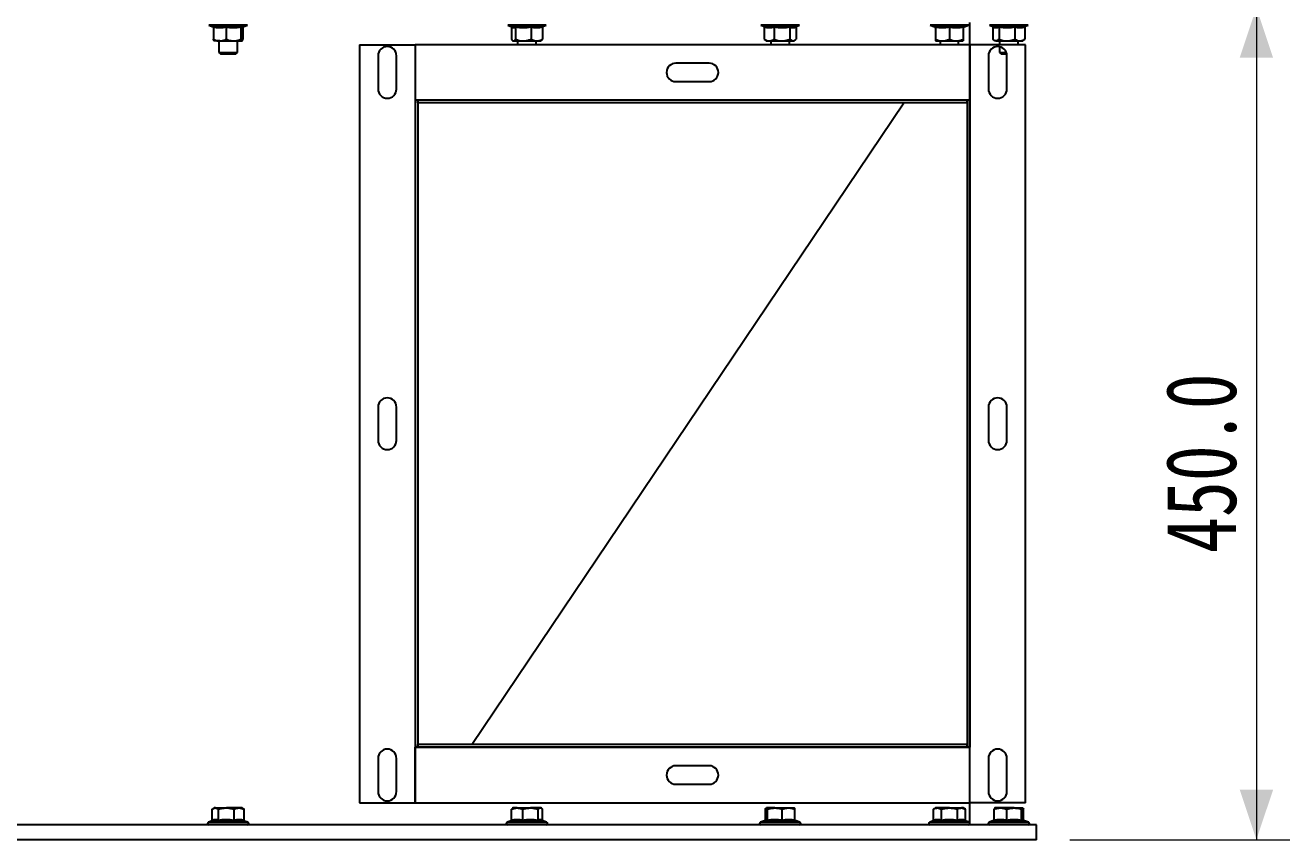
# Model space of a CAD drawing. Header units: millimetres. Extents: x 2 to 418, y 2 to 295.
# Drawn here: x 47.58 to 85.56, y 190.23 to 214.7 of the extents above; entities that cross this region are included whole.
import ezdxf

# ---------------------------------------------------------------- set-up
doc = ezdxf.new("R2010")
doc.units = ezdxf.units.MM
doc.styles.add('SLDTEXTSTYLE0', font='TXT', dxfattribs={"width": 0.75})
doc.dimstyles.new('SLDDIMSTYLE1', dxfattribs={"dimtxt": 2.116667, "dimasz": 1.5, "dimexe": 0, "dimexo": 0.0625, "dimgap": 0.529167, "dimtad": 1, "dimdec": 1, "dimlfac": 18, "dimrnd": 1e-09, "dimzin": 4, "dimdsep": 46, "dimtxsty": 'SLDTEXTSTYLE0', "dimsah": 1, "dimcen": 0.09, "dimadec": 0, "dimazin": 1, "dimtfac": 1, "dimtdec": 0, "dimtofl": 0, "dimtmove": 0, "dimatfit": 3, "dimfxl": 1, "dimfrac": 2, "dimtolj": 1, "dimtzin": 12, "dimarcsym": 0})

# ---------------------------------------------------------------- blocks, each defined once
blk = doc.blocks.new('_D_2')
at = {"color": 7, "linetype": 'Continuous', "lineweight": 18, "transparency": 16777216}
for p, q in [((78.955, 215.226), (85.558, 215.226)), ((84.558, 215.226), (84.558, 190.226)), ((78.955, 190.226), (85.558, 190.226))]:
    blk.add_line(p, q, dxfattribs=at)
for points in [[(84.558, 215.226), (84.058, 213.726), (85.058, 213.726)], [(84.558, 190.226), (85.058, 191.726), (84.058, 191.726)]]:
    blk.add_solid(points, dxfattribs=at)
at = {"color": 7, "linetype": 'Continuous', "lineweight": 18, "transparency": 16777216, "insert": (81.829, 198.839), "char_height": 2.1167, "attachment_point": 1, "rotation": 90, "style": 'SLDTEXTSTYLE0'}
blk.add_mtext('450.0', dxfattribs=at)

msp = doc.modelspace()

# ---------------------------------------------------------------- linework, layer by layer
at = {"color": 7, "linetype": 'Continuous', "lineweight": 25}
for p, q in [((53.1002, 214.698), (53.2303, 214.6507)), ((53.233, 214.6382), (53.233, 214.2814)), ((53.6147, 214.6382), (53.6147, 214.2814)), ((54.0592, 214.6382), (54.0592, 214.2814)), ((54.1208, 214.6493), (54.2548, 214.698)), ((54.122, 214.6382), (54.122, 214.2814)), ((62.072, 214.698), (62.1926, 214.6541)), ((62.1845, 214.6382), (62.1845, 214.2814)), ((62.3091, 214.6382), (62.3091, 214.2814)), ((62.7738, 214.6382), (62.7738, 214.2814)), ((63.114, 214.6382), (63.114, 214.2814)), ((63.1226, 214.6602), (63.2266, 214.698)), ((69.6779, 214.698), (69.7608, 214.6679)), ((69.7782, 214.6382), (69.7782, 214.2814)), ((70.0711, 214.6382), (70.0711, 214.2814)), ((70.5481, 214.6382), (70.5481, 214.2814)), ((70.7318, 214.6614), (70.8325, 214.698)), ((70.7322, 214.6382), (70.7322, 214.2814)), ((74.7601, 214.698), (74.8964, 214.6484)), ((74.8983, 214.6537), (74.8984, 214.6528)), ((74.9207, 214.6382), (74.9207, 214.2814)), ((75.3373, 214.6382), (75.3373, 214.2814)), ((75.754, 214.6382), (75.754, 214.2814)), ((75.7783, 214.6484), (75.9146, 214.698)), ((75.9553, 214.1147), (75.9553, 214.7814)), ((76.5447, 214.698), (76.646, 214.6611)), ((76.6449, 214.6382), (76.6449, 214.2814)), ((76.8291, 214.6382), (76.8291, 214.2814)), ((77.3061, 214.6382), (77.3061, 214.2814)), ((77.599, 214.6382), (77.599, 214.2814)), ((77.6164, 214.6679), (77.6992, 214.698)), ((53.4238, 214.2258), (53.2608, 214.2258)), ((53.3997, 214.2258), (53.3997, 213.8829)), ((53.4238, 214.2258), (53.8369, 214.2258)), ((53.8369, 214.2258), (54.0906, 214.2258)), ((53.9552, 213.8829), (53.9552, 214.2258)), ((62.2171, 214.2392), (62.2326, 214.2258)), ((62.2326, 214.2258), (62.2468, 214.2258)), ((62.2468, 214.2258), (62.5414, 214.2258)), ((62.3715, 214.2258), (62.3715, 214.1147)), ((62.5414, 214.2258), (62.9439, 214.2258)), ((62.927, 214.1147), (62.927, 214.2258)), ((62.9439, 214.2258), (63.0659, 214.2258)), ((63.0659, 214.2258), (63.0815, 214.2392)), ((69.8042, 214.2554), (69.8385, 214.2258)), ((69.8385, 214.2258), (69.9246, 214.2258)), ((69.9246, 214.2258), (70.3096, 214.2258)), ((69.9774, 214.2258), (69.9774, 214.1147)), ((70.3096, 214.2258), (70.6402, 214.2258)), ((70.533, 214.1147), (70.533, 214.2258)), ((70.6402, 214.2258), (70.6719, 214.2258)), ((70.6719, 214.2258), (70.7062, 214.2554)), ((74.9207, 214.2258), (75.129, 214.2258)), ((75.0596, 214.2258), (75.0596, 214.1147)), ((75.129, 214.2258), (75.5457, 214.2258)), ((75.5457, 214.2258), (75.754, 214.2258)), ((75.6151, 214.1147), (75.6151, 214.2258)), ((76.671, 214.2554), (76.7053, 214.2258)), ((76.737, 214.2258), (76.7053, 214.2258)), ((76.737, 214.2258), (77.0676, 214.2258)), ((76.8442, 214.2258), (76.8442, 214.1147)), ((77.0676, 214.2258), (77.4525, 214.2258)), ((77.3997, 214.1147), (77.3997, 214.2258)), ((77.4525, 214.2258), (77.5386, 214.2258)), ((77.5386, 214.2258), (77.573, 214.2554)), ((53.3997, 213.8829), (53.4457, 213.8369)), ((53.3997, 213.8829), (53.4208, 213.8829)), ((53.4208, 213.8829), (53.9552, 213.8829)), ((53.4457, 213.8369), (53.4633, 213.8369)), ((53.4633, 213.8369), (53.9092, 213.8369)), ((53.9092, 213.8369), (53.9552, 213.8829)), ((57.622, 214.1147), (57.622, 191.3369)), ((57.622, 214.1147), (59.2886, 214.1147)), ((75.9553, 214.1147), (59.2886, 214.1147)), ((59.2886, 214.1147), (59.2886, 212.448)), ((59.2886, 214.1147), (59.2886, 191.3369)), ((75.9553, 214.1147), (75.9553, 212.448)), ((75.9553, 191.3369), (75.9553, 214.1147)), ((77.622, 214.1147), (75.9553, 214.1147)), ((76.8442, 214.0535), (76.8442, 213.8829)), ((76.8442, 213.8829), (76.8902, 213.8369)), ((76.8442, 213.8829), (77.0472, 213.8829)), ((76.8902, 213.8369), (77.0608, 213.8369)), ((77.622, 191.3369), (77.622, 214.1147)), ((58.1775, 213.7814), (58.1775, 212.7814)), ((58.7331, 212.7814), (58.7331, 213.7814)), ((68.122, 213.5591), (67.122, 213.5591)), ((76.5108, 213.7814), (76.5108, 212.7814)), ((77.0664, 212.7814), (77.0664, 213.7814)), ((67.122, 213.0036), (68.122, 213.0036)), ((75.9553, 212.448), (59.2886, 212.448)), ((59.372, 212.448), (59.2886, 212.448)), ((59.2886, 212.448), (59.2886, 193.0036)), ((59.372, 212.3647), (59.372, 212.448)), ((75.872, 212.448), (59.372, 212.448)), ((59.372, 212.448), (59.372, 193.0036)), ((75.872, 212.3647), (59.372, 212.3647)), ((60.9952, 193.0869), (73.9718, 212.3647)), ((75.872, 212.3647), (75.872, 212.448)), ((75.9553, 212.448), (75.872, 212.448)), ((75.872, 212.448), (75.872, 193.0036)), ((75.9553, 212.448), (75.9553, 193.0036)), ((58.1775, 203.2258), (58.1775, 202.2258)), ((58.7331, 202.2258), (58.7331, 203.2258)), ((76.5108, 203.2258), (76.5108, 202.2258)), ((77.0664, 202.2258), (77.0664, 203.2258)), ((59.2886, 191.3369), (59.2886, 193.0036)), ((59.2886, 193.0036), (75.9553, 193.0036)), ((59.372, 193.0036), (59.2886, 193.0036)), ((59.372, 193.0036), (59.372, 193.0869)), ((75.872, 193.0869), (59.372, 193.0869)), ((75.872, 193.0036), (59.372, 193.0036)), ((75.872, 193.0036), (75.872, 193.0869)), ((75.9553, 193.0036), (75.872, 193.0036)), ((75.9553, 191.3369), (75.9553, 193.0036)), ((58.1775, 192.6702), (58.1775, 191.6702)), ((58.7331, 191.6702), (58.7331, 192.6702)), ((76.5108, 192.6702), (76.5108, 191.6702)), ((77.0664, 191.6702), (77.0664, 192.6702)), ((68.122, 192.448), (67.122, 192.448)), ((67.122, 191.8925), (68.122, 191.8925)), ((53.2005, 190.8163), (53.2005, 191.1441)), ((53.2608, 191.1814), (53.2265, 191.1615)), ((53.2925, 191.1814), (53.2608, 191.1814)), ((53.2925, 191.1814), (53.6231, 191.1814)), ((53.3846, 190.8163), (53.3846, 191.1441)), ((54.008, 191.1814), (53.6231, 191.1814)), ((53.8616, 190.8163), (53.8616, 191.1441)), ((54.0941, 191.1814), (54.008, 191.1814)), ((54.1285, 191.1615), (54.0941, 191.1814)), ((54.1545, 191.1441), (54.1275, 191.1577)), ((54.1545, 190.8163), (54.1545, 191.1441)), ((57.622, 191.3369), (59.2886, 191.3369)), ((59.2886, 191.3369), (75.9553, 191.3369)), ((62.2179, 191.1655), (62.1845, 191.1441)), ((62.1845, 190.8163), (62.1845, 191.1441)), ((62.2326, 191.1814), (62.2147, 191.171)), ((62.3546, 191.1814), (62.2326, 191.1814)), ((62.3546, 191.1814), (62.7571, 191.1814)), ((62.5247, 190.8163), (62.5247, 191.1441)), ((63.0517, 191.1814), (62.7571, 191.1814)), ((62.9895, 190.8163), (62.9895, 191.1441)), ((63.0659, 191.1814), (63.0517, 191.1814)), ((63.0838, 191.171), (63.0659, 191.1814)), ((63.114, 190.8163), (63.114, 191.1441)), ((69.8107, 190.8163), (69.8107, 191.1441)), ((70.0958, 191.1814), (69.8421, 191.1814)), ((69.8735, 190.8163), (69.8735, 191.1441)), ((70.0958, 191.1814), (70.5089, 191.1814)), ((70.318, 190.8163), (70.318, 191.1441)), ((70.5089, 191.1814), (70.6719, 191.1814)), ((70.6997, 190.8163), (70.6997, 191.1441)), ((74.9207, 191.1814), (74.8562, 191.1441)), ((74.8562, 190.8163), (74.8562, 191.1441)), ((74.9765, 191.1814), (74.9207, 191.1814)), ((75.3373, 191.1814), (74.9765, 191.1814)), ((75.0968, 190.8163), (75.0968, 191.1441)), ((75.3373, 191.1814), (75.6982, 191.1814)), ((75.5779, 190.8163), (75.5779, 191.1441)), ((75.754, 191.1814), (75.6982, 191.1814)), ((75.8185, 191.1441), (75.754, 191.1814)), ((75.8185, 190.8163), (75.8185, 191.1441)), ((75.9553, 190.723), (75.9553, 191.3369)), ((77.622, 191.3369), (75.9553, 191.3369)), ((76.6775, 190.8163), (76.6775, 191.1441)), ((76.8683, 191.1814), (76.7053, 191.1814)), ((77.2814, 191.1814), (76.8683, 191.1814)), ((77.0592, 190.8163), (77.0592, 191.1441)), ((77.2814, 191.1814), (77.5351, 191.1814)), ((77.5037, 190.8163), (77.5037, 191.1441)), ((77.5665, 190.8163), (77.5665, 191.1441)), ((77.9553, 190.6702), (29.3997, 190.6702)), ((53.2009, 190.7931), (53.0854, 190.7511)), ((54.2695, 190.7511), (54.1719, 190.7866)), ((62.1759, 190.7942), (62.0572, 190.7511)), ((63.2413, 190.7511), (63.1059, 190.8003)), ((69.8119, 190.8052), (69.6632, 190.7511)), ((70.8472, 190.7511), (70.7024, 190.8038)), ((74.8291, 190.7816), (74.7453, 190.7511)), ((75.9294, 190.7511), (75.8456, 190.7816)), ((75.9553, 190.6702), (75.9553, 190.7009)), ((76.6748, 190.8038), (76.5299, 190.7511)), ((77.714, 190.7511), (77.5672, 190.8045)), ((77.9553, 190.2258), (77.9553, 190.6702)), ((77.9553, 190.2258), (29.3997, 190.2258))]:
    msp.add_line(p, q, dxfattribs=at)
at = {"color": 8, "linetype": 'Continuous', "lineweight": 25}
for p, q in [((54.2548, 214.698), (53.1002, 214.698)), ((53.2293, 214.6528), (53.2079, 214.6729)), ((63.2266, 214.698), (62.072, 214.698)), ((70.8325, 214.698), (69.6779, 214.698)), ((75.9146, 214.698), (74.7601, 214.698)), ((76.5886, 214.698), (76.5447, 214.698)), ((77.6992, 214.698), (76.5886, 214.698)), ((53.0854, 190.7511), (53.1305, 190.7511)), ((53.1305, 190.7511), (54.2695, 190.7511)), ((62.0572, 190.7511), (62.2306, 190.7511)), ((62.2306, 190.7511), (63.2413, 190.7511)), ((69.6632, 190.7511), (70.0286, 190.7511)), ((70.0286, 190.7511), (70.8472, 190.7511)), ((70.7035, 190.8015), (70.7247, 190.7816)), ((74.7453, 190.7511), (75.3373, 190.7511)), ((75.3373, 190.7511), (75.9294, 190.7511)), ((76.5299, 190.7511), (77.3485, 190.7511)), ((77.3485, 190.7511), (77.714, 190.7511))]:
    msp.add_line(p, q, dxfattribs=at)
at = {"color": 7, "linetype": 'Continuous', "lineweight": 25}
for centre, radius, start, end in [((74.8873, 214.6164), 0.0333, 7.56056, 74.35462), ((75.7873, 214.6164), 0.0333, 106.24387, 172.41207), ((58.4553, 213.7814), 0.2778, 360, 180), ((76.7886, 213.7814), 0.2778, 360, 180), ((67.122, 213.2814), 0.2778, 90, 270), ((68.122, 213.2814), 0.2778, 270, 90), ((58.4553, 212.7814), 0.2778, 180, 360), ((76.7886, 212.7814), 0.2778, 180, 360), ((58.4553, 203.2258), 0.2778, 0, 180), ((76.7886, 203.2258), 0.2778, 0, 180), ((58.4553, 202.2258), 0.2778, 180, 0), ((76.7886, 202.2258), 0.2778, 180, 0), ((58.4553, 192.6702), 0.2778, 0, 180), ((76.7886, 192.6702), 0.2778, 0, 180), ((67.122, 192.1702), 0.2778, 90, 270), ((68.122, 192.1702), 0.2778, 270, 90), ((58.4553, 191.6702), 0.2778, 180, 0), ((76.7886, 191.6702), 0.2778, 180, 0), ((53.0997, 190.7119), 0.0417, 110, 270), ((54.2552, 190.7119), 0.0417, 270, 70), ((62.0715, 190.7119), 0.0417, 110, 270), ((63.227, 190.7119), 0.0417, 270, 70), ((69.6774, 190.7119), 0.0417, 110, 270), ((70.833, 190.7119), 0.0417, 270, 70), ((74.7596, 190.7119), 0.0417, 110, 270), ((75.9151, 190.7119), 0.0417, 270, 70), ((76.5442, 190.7119), 0.0417, 110, 270), ((77.6997, 190.7119), 0.0417, 270, 70)]:
    msp.add_arc(centre, radius, start, end, dxfattribs=at)
for points, knots in [([(53.2079, 214.6729), (53.2254, 214.6691), (53.3132, 214.6499), (53.4501, 214.6405), (53.5654, 214.6637), (53.6111, 214.6729)], [0, 0, 0, 0, 0.1305234, 0.6552334, 1, 1, 1, 1]), ([(53.233, 214.6382), (53.2326, 214.6418), (53.2318, 214.6492), (53.2264, 214.6593), (53.2185, 214.6675), (53.2116, 214.6714), (53.208, 214.6728), (53.2079, 214.6729)], [0, 0, 0, 0, 0.2361125, 0.4712563, 0.7322305, 0.9938734, 1, 1, 1, 1]), ([(53.6147, 214.6382), (53.552, 214.6273), (53.4248, 214.6053), (53.2976, 214.6271), (53.233, 214.6382)], [0, 0, 0, 0, 0.4922436, 1, 1, 1, 1]), ([(53.6111, 214.6729), (53.6313, 214.6691), (53.7324, 214.6499), (53.891, 214.6405), (54.0268, 214.6637), (54.0807, 214.6729)], [0, 0, 0, 0, 0.1305234, 0.6552334, 1, 1, 1, 1]), ([(53.6111, 214.6729), (53.6111, 214.6728), (53.6117, 214.6714), (53.6126, 214.6675), (53.6137, 214.6593), (53.6145, 214.6492), (53.6146, 214.6418), (53.6147, 214.6382)], [0, 0, 0, 0, 0.0061266, 0.2677695, 0.5287437, 0.7638875, 1, 1, 1, 1]), ([(54.0592, 214.6382), (53.9862, 214.6273), (53.8381, 214.6053), (53.6899, 214.6271), (53.6147, 214.6382)], [0, 0, 0, 0, 0.4922436, 1, 1, 1, 1]), ([(54.0807, 214.6729), (54.0806, 214.6728), (54.0775, 214.6714), (54.0716, 214.6675), (54.0648, 214.6593), (54.0601, 214.6492), (54.0595, 214.6418), (54.0592, 214.6382)], [0, 0, 0, 0, 0.0061266, 0.2677695, 0.5287437, 0.7638875, 1, 1, 1, 1]), ([(54.122, 214.6382), (54.1117, 214.6273), (54.0907, 214.6053), (54.0698, 214.6271), (54.0592, 214.6382)], [0, 0, 0, 0, 0.4922436, 1, 1, 1, 1]), ([(54.1246, 214.6507), (54.1243, 214.6501), (54.1223, 214.6464), (54.1221, 214.6419), (54.122, 214.6382)], [0, 0, 0, 0, 0.14761532, 1, 1, 1, 1]), ([(62.1845, 214.6382), (62.1841, 214.6418), (62.1833, 214.6491), (62.1796, 214.6567), (62.1764, 214.6597), (62.1759, 214.6602)], [0, 0, 0, 0, 0.4532285, 0.9045975, 1, 1, 1, 1]), ([(62.3091, 214.6382), (62.2886, 214.6273), (62.2471, 214.6053), (62.2056, 214.6271), (62.1845, 214.6382)], [0, 0, 0, 0, 0.49224355, 1, 1, 1, 1]), ([(62.2899, 214.6729), (62.3111, 214.6691), (62.4175, 214.6499), (62.5838, 214.6405), (62.7249, 214.6637), (62.7808, 214.6729)], [0, 0, 0, 0, 0.1305234, 0.6552334, 1, 1, 1, 1]), ([(62.3091, 214.6382), (62.3088, 214.6418), (62.3082, 214.6492), (62.304, 214.6593), (62.298, 214.6675), (62.2927, 214.6714), (62.29, 214.6728), (62.2899, 214.6729)], [0, 0, 0, 0, 0.2361125, 0.4712563, 0.7322305, 0.9938734, 1, 1, 1, 1]), ([(62.7738, 214.6382), (62.6976, 214.6273), (62.5427, 214.6053), (62.3877, 214.6271), (62.3091, 214.6382)], [0, 0, 0, 0, 0.4922436, 1, 1, 1, 1]), ([(62.7808, 214.6729), (62.7808, 214.6728), (62.7798, 214.6714), (62.7779, 214.6675), (62.7756, 214.6593), (62.7741, 214.6492), (62.7739, 214.6418), (62.7738, 214.6382)], [0, 0, 0, 0, 0.0061266, 0.2677695, 0.5287437, 0.7638875, 1, 1, 1, 1]), ([(63.114, 214.6382), (63.0582, 214.6273), (62.9448, 214.6053), (62.8314, 214.6271), (62.7738, 214.6382)], [0, 0, 0, 0, 0.4922436, 1, 1, 1, 1]), ([(62.7808, 214.6729), (62.7961, 214.6691), (62.8731, 214.6499), (62.9942, 214.6405), (63.0987, 214.6637), (63.1402, 214.6729)], [0, 0, 0, 0, 0.13052335, 0.6552334, 1, 1, 1, 1]), ([(63.1402, 214.6729), (63.1401, 214.6728), (63.1363, 214.6714), (63.1292, 214.6675), (63.1209, 214.6593), (63.1152, 214.6492), (63.1144, 214.6418), (63.114, 214.6382)], [0, 0, 0, 0, 0.0061266, 0.2677695, 0.5287437, 0.7638875, 1, 1, 1, 1]), ([(69.7513, 214.6729), (69.7648, 214.6691), (69.8326, 214.6499), (69.9378, 214.6405), (70.0258, 214.6637), (70.0607, 214.6729)], [0, 0, 0, 0, 0.1305234, 0.6552334, 1, 1, 1, 1]), ([(69.7782, 214.6382), (69.7778, 214.6418), (69.777, 214.6492), (69.7711, 214.6593), (69.7626, 214.6675), (69.7553, 214.6714), (69.7514, 214.6728), (69.7513, 214.6729)], [0, 0, 0, 0, 0.23611253, 0.4712563, 0.73223051, 0.99387337, 1, 1, 1, 1]), ([(70.0711, 214.6382), (70.023, 214.6273), (69.9254, 214.6053), (69.8278, 214.6271), (69.7782, 214.6382)], [0, 0, 0, 0, 0.49224355, 1, 1, 1, 1]), ([(70.0607, 214.6729), (70.0824, 214.6691), (70.1912, 214.6499), (70.3616, 214.6405), (70.507, 214.6637), (70.5646, 214.6729)], [0, 0, 0, 0, 0.1305234, 0.6552334, 1, 1, 1, 1]), ([(70.0711, 214.6382), (70.0709, 214.6418), (70.0706, 214.6492), (70.0684, 214.6593), (70.0651, 214.6675), (70.0623, 214.6714), (70.0608, 214.6728), (70.0607, 214.6729)], [0, 0, 0, 0, 0.2361125, 0.4712563, 0.7322305, 0.9938734, 1, 1, 1, 1]), ([(70.5481, 214.6382), (70.4698, 214.6273), (70.3109, 214.6053), (70.1518, 214.6271), (70.0711, 214.6382)], [0, 0, 0, 0, 0.4922436, 1, 1, 1, 1]), ([(70.5646, 214.6729), (70.5645, 214.6728), (70.5622, 214.6714), (70.5577, 214.6675), (70.5524, 214.6593), (70.5488, 214.6492), (70.5483, 214.6418), (70.5481, 214.6382)], [0, 0, 0, 0, 0.0061266, 0.2677695, 0.5287437, 0.7638875, 1, 1, 1, 1]), ([(70.7322, 214.6382), (70.702, 214.6273), (70.6406, 214.6053), (70.5793, 214.6271), (70.5481, 214.6382)], [0, 0, 0, 0, 0.4922436, 1, 1, 1, 1]), ([(70.7495, 214.6678), (70.749, 214.6675), (70.745, 214.6654), (70.7394, 214.6591), (70.7334, 214.6492), (70.7326, 214.6419), (70.7322, 214.6382)], [0, 0, 0, 0, 0.0442677, 0.3849002, 0.6918179, 1, 1, 1, 1]), ([(74.8972, 214.6729), (74.9163, 214.6691), (75.0119, 214.6499), (75.1612, 214.6405), (75.2873, 214.6637), (75.3373, 214.6729)], [0, 0, 0, 0, 0.1305234, 0.6552334, 1, 1, 1, 1]), ([(74.9207, 214.6382), (74.9203, 214.6418), (74.9196, 214.6492), (74.9145, 214.6593), (74.9071, 214.6675), (74.9007, 214.6714), (74.8973, 214.6728), (74.8972, 214.6729)], [0, 0, 0, 0, 0.2361125, 0.4712563, 0.7322305, 0.9938734, 1, 1, 1, 1]), ([(75.3373, 214.6382), (75.269, 214.6273), (75.1301, 214.6053), (74.9912, 214.6271), (74.9207, 214.6382)], [0, 0, 0, 0, 0.4922436, 1, 1, 1, 1]), ([(75.3373, 214.6729), (75.3562, 214.6691), (75.4508, 214.6499), (75.5994, 214.6405), (75.7269, 214.6637), (75.7775, 214.6729)], [0, 0, 0, 0, 0.1305234, 0.6552334, 1, 1, 1, 1]), ([(75.3373, 214.6382), (75.3373, 214.6418), (75.3373, 214.6492), (75.3373, 214.6593), (75.3373, 214.6675), (75.3373, 214.6714), (75.3373, 214.6728), (75.3373, 214.6729)], [0, 0, 0, 0, 0.2361125, 0.4712563, 0.7322305, 0.9938734, 1, 1, 1, 1]), ([(75.754, 214.6382), (75.6857, 214.6273), (75.5468, 214.6053), (75.4079, 214.6271), (75.3373, 214.6382)], [0, 0, 0, 0, 0.4922436, 1, 1, 1, 1]), ([(75.7775, 214.6729), (75.7774, 214.6728), (75.774, 214.6714), (75.7676, 214.6675), (75.7602, 214.6593), (75.7551, 214.6492), (75.7544, 214.6418), (75.754, 214.6382)], [0, 0, 0, 0, 0.0061266, 0.2677695, 0.5287437, 0.7638875, 1, 1, 1, 1]), ([(76.6449, 214.6382), (76.6446, 214.6419), (76.6438, 214.6492), (76.6378, 214.6591), (76.6321, 214.6655), (76.628, 214.6676), (76.6275, 214.6679)], [0, 0, 0, 0, 0.3067984, 0.612338, 0.9514411, 1, 1, 1, 1]), ([(76.8291, 214.6382), (76.7989, 214.6273), (76.7375, 214.6053), (76.6761, 214.6271), (76.6449, 214.6382)], [0, 0, 0, 0, 0.4922436, 1, 1, 1, 1]), ([(76.8126, 214.6729), (76.8343, 214.6691), (76.9434, 214.6499), (77.114, 214.6405), (77.259, 214.6637), (77.3164, 214.6729)], [0, 0, 0, 0, 0.1305234, 0.6552334, 1, 1, 1, 1]), ([(76.8291, 214.6382), (76.8288, 214.6418), (76.8283, 214.6492), (76.8247, 214.6593), (76.8195, 214.6675), (76.815, 214.6714), (76.8126, 214.6728), (76.8126, 214.6729)], [0, 0, 0, 0, 0.2361125, 0.4712563, 0.7322305, 0.9938734, 1, 1, 1, 1]), ([(77.3061, 214.6382), (77.2278, 214.6273), (77.0689, 214.6053), (76.9098, 214.6271), (76.8291, 214.6382)], [0, 0, 0, 0, 0.4922436, 1, 1, 1, 1]), ([(77.3061, 214.6382), (77.3062, 214.6418), (77.3065, 214.6492), (77.3088, 214.6593), (77.3121, 214.6675), (77.3149, 214.6714), (77.3164, 214.6728), (77.3164, 214.6729)], [0, 0, 0, 0, 0.2361125, 0.4712563, 0.7322305, 0.9938734, 1, 1, 1, 1]), ([(77.599, 214.6382), (77.5509, 214.6273), (77.4533, 214.6053), (77.3557, 214.6271), (77.3061, 214.6382)], [0, 0, 0, 0, 0.4922436, 1, 1, 1, 1]), ([(77.3164, 214.6729), (77.3296, 214.6691), (77.3956, 214.6499), (77.4998, 214.6405), (77.59, 214.6637), (77.6258, 214.6729)], [0, 0, 0, 0, 0.1305234, 0.6552334, 1, 1, 1, 1]), ([(77.6258, 214.6729), (77.6257, 214.6728), (77.6219, 214.6714), (77.6145, 214.6675), (77.606, 214.6593), (77.6002, 214.6492), (77.5994, 214.6418), (77.599, 214.6382)], [0, 0, 0, 0, 0.0061266, 0.2677695, 0.5287437, 0.7638875, 1, 1, 1, 1]), ([(53.233, 214.2814), (53.2626, 214.2668), (53.3231, 214.237), (53.3891, 214.2259), (53.4229, 214.2258), (53.4238, 214.2258)], [0, 0, 0, 0, 0.4843396, 0.986324, 1, 1, 1, 1]), ([(53.2644, 214.2258), (53.26, 214.2279), (53.251, 214.2322), (53.2406, 214.2571), (53.2347, 214.2759), (53.233, 214.2814)], [0, 0, 0, 0, 0.4062935, 0.8272725, 1, 1, 1, 1]), ([(53.4238, 214.2258), (53.4505, 214.2279), (53.5049, 214.2322), (53.5682, 214.2571), (53.6042, 214.2759), (53.6147, 214.2814)], [0, 0, 0, 0, 0.4062935, 0.8272725, 1, 1, 1, 1]), ([(53.6147, 214.2814), (53.6335, 214.2729), (53.7041, 214.241), (53.7807, 214.2322), (53.8369, 214.2258)], [0, 0, 0, 0, 0.2661302, 1, 1, 1, 1]), ([(53.8369, 214.2258), (53.842, 214.2259), (53.9041, 214.2266), (53.9803, 214.246), (54.0461, 214.2755), (54.0592, 214.2814)], [0, 0, 0, 0, 0.06669484, 0.81409777, 1, 1, 1, 1]), ([(54.0592, 214.2814), (54.0641, 214.2668), (54.074, 214.237), (54.0849, 214.2259), (54.0904, 214.2258), (54.0906, 214.2258)], [0, 0, 0, 0, 0.4843396, 0.986324, 1, 1, 1, 1]), ([(54.0906, 214.2258), (54.095, 214.2279), (54.1039, 214.2322), (54.1143, 214.2571), (54.1202, 214.2759), (54.122, 214.2814)], [0, 0, 0, 0, 0.4062935, 0.8272725, 1, 1, 1, 1]), ([(62.1845, 214.2814), (62.1942, 214.2668), (62.2139, 214.237), (62.2355, 214.2259), (62.2465, 214.2258), (62.2468, 214.2258)], [0, 0, 0, 0, 0.4843396, 0.986324, 1, 1, 1, 1]), ([(62.2468, 214.2258), (62.2555, 214.2279), (62.2733, 214.2322), (62.2939, 214.2571), (62.3056, 214.2759), (62.3091, 214.2814)], [0, 0, 0, 0, 0.4062935, 0.8272725, 1, 1, 1, 1]), ([(62.3091, 214.2814), (62.3452, 214.2668), (62.4188, 214.237), (62.4991, 214.2259), (62.5403, 214.2258), (62.5414, 214.2258)], [0, 0, 0, 0, 0.4843396, 0.986324, 1, 1, 1, 1]), ([(62.5414, 214.2258), (62.574, 214.2279), (62.6402, 214.2322), (62.7172, 214.2571), (62.761, 214.2759), (62.7738, 214.2814)], [0, 0, 0, 0, 0.4062935, 0.8272725, 1, 1, 1, 1]), ([(62.7738, 214.2814), (62.7882, 214.2729), (62.8423, 214.241), (62.9009, 214.2322), (62.9439, 214.2258)], [0, 0, 0, 0, 0.2661302, 1, 1, 1, 1]), ([(62.9439, 214.2258), (62.9478, 214.2259), (62.9953, 214.2266), (63.0536, 214.246), (63.104, 214.2755), (63.114, 214.2814)], [0, 0, 0, 0, 0.06669484, 0.81409777, 1, 1, 1, 1]), ([(63.114, 214.2814), (63.1044, 214.2648), (63.0936, 214.2461), (63.082, 214.2407), (63.0807, 214.2401)], [0, 0, 0, 0, 0.8869336, 1, 1, 1, 1]), ([(69.7782, 214.2814), (69.801, 214.2668), (69.8473, 214.237), (69.898, 214.2259), (69.924, 214.2258), (69.9246, 214.2258)], [0, 0, 0, 0, 0.4843396, 0.986324, 1, 1, 1, 1]), ([(69.7782, 214.2814), (69.7858, 214.2715), (69.7941, 214.2609), (69.8031, 214.2569), (69.8037, 214.2566)], [0, 0, 0, 0, 0.92502911, 1, 1, 1, 1]), ([(69.9246, 214.2258), (69.9451, 214.2279), (69.9869, 214.2322), (70.0354, 214.2571), (70.063, 214.2759), (70.0711, 214.2814)], [0, 0, 0, 0, 0.4062935, 0.8272725, 1, 1, 1, 1]), ([(70.0711, 214.2814), (70.1082, 214.2668), (70.1837, 214.237), (70.2662, 214.2259), (70.3085, 214.2258), (70.3096, 214.2258)], [0, 0, 0, 0, 0.4843396, 0.986324, 1, 1, 1, 1]), ([(70.3096, 214.2258), (70.343, 214.2279), (70.411, 214.2322), (70.49, 214.2571), (70.535, 214.2759), (70.5481, 214.2814)], [0, 0, 0, 0, 0.4062935, 0.8272725, 1, 1, 1, 1]), ([(70.5481, 214.2814), (70.5559, 214.2729), (70.5851, 214.241), (70.6169, 214.2322), (70.6402, 214.2258)], [0, 0, 0, 0, 0.2661302, 1, 1, 1, 1]), ([(70.6402, 214.2258), (70.6423, 214.2259), (70.668, 214.2266), (70.6995, 214.246), (70.7268, 214.2755), (70.7322, 214.2814)], [0, 0, 0, 0, 0.0666948, 0.8140978, 1, 1, 1, 1]), ([(74.9207, 214.2814), (74.9531, 214.2668), (75.019, 214.237), (75.0911, 214.2259), (75.128, 214.2258), (75.129, 214.2258)], [0, 0, 0, 0, 0.4843396, 0.986324, 1, 1, 1, 1]), ([(74.9207, 214.2814), (74.9207, 214.2729), (74.9207, 214.241), (74.9207, 214.2322), (74.9207, 214.2258)], [0, 0, 0, 0, 0.2661302, 1, 1, 1, 1]), ([(75.129, 214.2258), (75.1582, 214.2279), (75.2175, 214.2322), (75.2866, 214.2571), (75.3259, 214.2759), (75.3373, 214.2814)], [0, 0, 0, 0, 0.4062935, 0.8272725, 1, 1, 1, 1]), ([(75.3373, 214.2814), (75.3697, 214.2668), (75.4357, 214.237), (75.5077, 214.2259), (75.5447, 214.2258), (75.5457, 214.2258)], [0, 0, 0, 0, 0.4843396, 0.986324, 1, 1, 1, 1]), ([(75.5457, 214.2258), (75.5748, 214.2279), (75.6342, 214.2322), (75.7032, 214.2571), (75.7426, 214.2759), (75.754, 214.2814)], [0, 0, 0, 0, 0.4062935, 0.8272725, 1, 1, 1, 1]), ([(75.754, 214.2814), (75.754, 214.2729), (75.754, 214.241), (75.754, 214.2322), (75.754, 214.2258)], [0, 0, 0, 0, 0.2661302, 1, 1, 1, 1]), ([(76.737, 214.2258), (76.7349, 214.2259), (76.7092, 214.2266), (76.6776, 214.246), (76.6504, 214.2755), (76.6449, 214.2814)], [0, 0, 0, 0, 0.0666948, 0.8140978, 1, 1, 1, 1]), ([(76.8291, 214.2814), (76.8213, 214.2729), (76.792, 214.241), (76.7603, 214.2322), (76.737, 214.2258)], [0, 0, 0, 0, 0.2661302, 1, 1, 1, 1]), ([(76.8291, 214.2814), (76.8662, 214.2668), (76.9417, 214.237), (77.0242, 214.2259), (77.0664, 214.2258), (77.0676, 214.2258)], [0, 0, 0, 0, 0.4843396, 0.986324, 1, 1, 1, 1]), ([(77.0676, 214.2258), (77.101, 214.2279), (77.1689, 214.2322), (77.248, 214.2571), (77.293, 214.2759), (77.3061, 214.2814)], [0, 0, 0, 0, 0.4062935, 0.8272725, 1, 1, 1, 1]), ([(77.3061, 214.2814), (77.3288, 214.2668), (77.3752, 214.237), (77.4259, 214.2259), (77.4518, 214.2258), (77.4525, 214.2258)], [0, 0, 0, 0, 0.4843396, 0.986324, 1, 1, 1, 1]), ([(77.4525, 214.2258), (77.473, 214.2279), (77.5148, 214.2322), (77.5633, 214.2571), (77.5909, 214.2759), (77.599, 214.2814)], [0, 0, 0, 0, 0.4062935, 0.8272725, 1, 1, 1, 1]), ([(77.599, 214.2814), (77.5913, 214.2715), (77.5831, 214.2609), (77.5741, 214.2569), (77.5734, 214.2566)], [0, 0, 0, 0, 0.9250291, 1, 1, 1, 1]), ([(53.2005, 191.1441), (53.2073, 191.1492), (53.2373, 191.1711), (53.2685, 191.1769), (53.2925, 191.1814)], [0, 0, 0, 0, 0.2293621, 1, 1, 1, 1]), ([(53.2925, 191.1814), (53.3002, 191.1809), (53.3313, 191.179), (53.3617, 191.1591), (53.3846, 191.1441)], [0, 0, 0, 0, 0.2463063, 1, 1, 1, 1]), ([(53.3846, 191.1441), (53.4233, 191.1545), (53.5015, 191.1755), (53.5823, 191.1794), (53.6231, 191.1814)], [0, 0, 0, 0, 0.495458, 1, 1, 1, 1]), ([(53.6231, 191.1814), (53.6287, 191.1813), (53.7093, 191.1808), (53.7882, 191.1618), (53.8616, 191.1441)], [0, 0, 0, 0, 0.0702211, 1, 1, 1, 1]), ([(53.8616, 191.1441), (53.8854, 191.1545), (53.9334, 191.1755), (53.983, 191.1794), (54.008, 191.1814)], [0, 0, 0, 0, 0.495458, 1, 1, 1, 1]), ([(54.008, 191.1814), (54.0115, 191.1813), (54.061, 191.1808), (54.1094, 191.1618), (54.1545, 191.1441)], [0, 0, 0, 0, 0.07022107, 1, 1, 1, 1]), ([(62.1845, 191.1441), (62.1972, 191.1492), (62.2527, 191.1711), (62.3103, 191.1769), (62.3546, 191.1814)], [0, 0, 0, 0, 0.2293621, 1, 1, 1, 1]), ([(62.3546, 191.1814), (62.3688, 191.1809), (62.4264, 191.179), (62.4825, 191.1591), (62.5247, 191.1441)], [0, 0, 0, 0, 0.2463063, 1, 1, 1, 1]), ([(62.5247, 191.1441), (62.5625, 191.1545), (62.6386, 191.1755), (62.7174, 191.1794), (62.7571, 191.1814)], [0, 0, 0, 0, 0.495458, 1, 1, 1, 1]), ([(62.7571, 191.1814), (62.7626, 191.1813), (62.8411, 191.1808), (62.918, 191.1618), (62.9895, 191.1441)], [0, 0, 0, 0, 0.0702211, 1, 1, 1, 1]), ([(62.9895, 191.1441), (62.9996, 191.1545), (63.02, 191.1755), (63.0411, 191.1794), (63.0517, 191.1814)], [0, 0, 0, 0, 0.49545796, 1, 1, 1, 1]), ([(63.0517, 191.1814), (63.0532, 191.1813), (63.0742, 191.1808), (63.0948, 191.1618), (63.114, 191.1441)], [0, 0, 0, 0, 0.0702211, 1, 1, 1, 1]), ([(69.8107, 191.1441), (69.8158, 191.1545), (69.8261, 191.1755), (69.8367, 191.1794), (69.8421, 191.1814)], [0, 0, 0, 0, 0.495458, 1, 1, 1, 1]), ([(69.8421, 191.1814), (69.8428, 191.1813), (69.8535, 191.1808), (69.8638, 191.1618), (69.8735, 191.1441)], [0, 0, 0, 0, 0.0702211, 1, 1, 1, 1]), ([(69.8735, 191.1441), (69.8901, 191.1492), (69.9625, 191.1711), (70.0378, 191.1769), (70.0958, 191.1814)], [0, 0, 0, 0, 0.2293621, 1, 1, 1, 1]), ([(70.0958, 191.1814), (70.1143, 191.1809), (70.1895, 191.179), (70.2628, 191.1591), (70.318, 191.1441)], [0, 0, 0, 0, 0.2463063, 1, 1, 1, 1]), ([(70.318, 191.1441), (70.349, 191.1545), (70.4116, 191.1755), (70.4762, 191.1794), (70.5089, 191.1814)], [0, 0, 0, 0, 0.495458, 1, 1, 1, 1]), ([(70.5089, 191.1814), (70.5134, 191.1813), (70.5778, 191.1808), (70.641, 191.1618), (70.6997, 191.1441)], [0, 0, 0, 0, 0.0702211, 1, 1, 1, 1]), ([(70.6997, 191.1441), (70.6946, 191.1545), (70.6843, 191.1755), (70.6737, 191.1794), (70.6683, 191.1814)], [0, 0, 0, 0, 0.495458, 1, 1, 1, 1]), ([(74.8562, 191.1441), (74.8757, 191.1545), (74.9152, 191.1755), (74.9559, 191.1794), (74.9765, 191.1814)], [0, 0, 0, 0, 0.495458, 1, 1, 1, 1]), ([(74.9765, 191.1814), (74.9793, 191.1813), (75.02, 191.1808), (75.0598, 191.1618), (75.0968, 191.1441)], [0, 0, 0, 0, 0.0702211, 1, 1, 1, 1]), ([(75.0968, 191.1441), (75.1147, 191.1492), (75.1931, 191.1711), (75.2746, 191.1769), (75.3373, 191.1814)], [0, 0, 0, 0, 0.2293621, 1, 1, 1, 1]), ([(75.3373, 191.1814), (75.3574, 191.1809), (75.4388, 191.179), (75.5181, 191.1591), (75.5779, 191.1441)], [0, 0, 0, 0, 0.2463063, 1, 1, 1, 1]), ([(75.5779, 191.1441), (75.5974, 191.1545), (75.6369, 191.1755), (75.6776, 191.1794), (75.6982, 191.1814)], [0, 0, 0, 0, 0.495458, 1, 1, 1, 1]), ([(75.6982, 191.1814), (75.701, 191.1813), (75.7417, 191.1808), (75.7815, 191.1618), (75.8185, 191.1441)], [0, 0, 0, 0, 0.0702211, 1, 1, 1, 1]), ([(76.6775, 191.1441), (76.7085, 191.1545), (76.771, 191.1755), (76.8357, 191.1794), (76.8683, 191.1814)], [0, 0, 0, 0, 0.495458, 1, 1, 1, 1]), ([(76.7089, 191.1814), (76.7081, 191.1813), (76.6975, 191.1808), (76.6871, 191.1618), (76.6775, 191.1441)], [0, 0, 0, 0, 0.0702211, 1, 1, 1, 1]), ([(76.8683, 191.1814), (76.8728, 191.1813), (76.9373, 191.1808), (77.0004, 191.1618), (77.0592, 191.1441)], [0, 0, 0, 0, 0.0702211, 1, 1, 1, 1]), ([(77.0592, 191.1441), (77.0758, 191.1492), (77.1482, 191.1711), (77.2234, 191.1769), (77.2814, 191.1814)], [0, 0, 0, 0, 0.2293621, 1, 1, 1, 1]), ([(77.2814, 191.1814), (77.2999, 191.1809), (77.3751, 191.179), (77.4484, 191.1591), (77.5037, 191.1441)], [0, 0, 0, 0, 0.2463063, 1, 1, 1, 1]), ([(77.5037, 191.1441), (77.5088, 191.1545), (77.5191, 191.1755), (77.5297, 191.1794), (77.5351, 191.1814)], [0, 0, 0, 0, 0.495458, 1, 1, 1, 1]), ([(77.5351, 191.1814), (77.5358, 191.1813), (77.5464, 191.1808), (77.5568, 191.1618), (77.5665, 191.1441)], [0, 0, 0, 0, 0.0702211, 1, 1, 1, 1]), ([(53.2005, 190.8163), (53.2001, 190.8126), (53.1993, 190.8052), (53.1933, 190.7953), (53.1876, 190.789), (53.1835, 190.7868), (53.183, 190.7866)], [0, 0, 0, 0, 0.3067984, 0.612338, 0.9514411, 1, 1, 1, 1]), ([(53.2005, 190.8163), (53.2307, 190.8271), (53.292, 190.8492), (53.3534, 190.8274), (53.3846, 190.8163)], [0, 0, 0, 0, 0.4922436, 1, 1, 1, 1]), ([(53.3846, 190.8163), (53.3843, 190.8126), (53.3838, 190.8052), (53.3802, 190.7952), (53.375, 190.7869), (53.3705, 190.783), (53.3681, 190.7816), (53.3681, 190.7816)], [0, 0, 0, 0, 0.23611253, 0.4712563, 0.73223051, 0.99387337, 1, 1, 1, 1]), ([(53.872, 190.7816), (53.8503, 190.7854), (53.7415, 190.8045), (53.571, 190.814), (53.4257, 190.7908), (53.3681, 190.7816)], [0, 0, 0, 0, 0.1305234, 0.6552334, 1, 1, 1, 1]), ([(53.3846, 190.8163), (53.4628, 190.8271), (53.6218, 190.8492), (53.7808, 190.8274), (53.8616, 190.8163)], [0, 0, 0, 0, 0.4922436, 1, 1, 1, 1]), ([(53.8616, 190.8163), (53.9096, 190.8271), (54.0072, 190.8492), (54.1049, 190.8274), (54.1545, 190.8163)], [0, 0, 0, 0, 0.4922436, 1, 1, 1, 1]), ([(53.8616, 190.8163), (53.8617, 190.8126), (53.862, 190.8052), (53.8643, 190.7952), (53.8676, 190.7869), (53.8704, 190.783), (53.8719, 190.7816), (53.872, 190.7816)], [0, 0, 0, 0, 0.23611253, 0.4712563, 0.73223051, 0.99387337, 1, 1, 1, 1]), ([(54.1813, 190.7816), (54.1678, 190.7854), (54.1001, 190.8045), (53.9949, 190.814), (53.9069, 190.7908), (53.872, 190.7816)], [0, 0, 0, 0, 0.1305234, 0.6552334, 1, 1, 1, 1]), ([(54.1813, 190.7816), (54.1812, 190.7816), (54.1774, 190.783), (54.17, 190.7869), (54.1615, 190.7952), (54.1557, 190.8052), (54.1549, 190.8126), (54.1545, 190.8163)], [0, 0, 0, 0, 0.0061266, 0.2677695, 0.5287437, 0.7638875, 1, 1, 1, 1]), ([(62.1845, 190.8163), (62.1841, 190.8126), (62.1834, 190.8052), (62.1776, 190.7952), (62.1694, 190.7869), (62.1622, 190.783), (62.1585, 190.7816), (62.1584, 190.7816)], [0, 0, 0, 0, 0.2361125, 0.4712563, 0.7322305, 0.9938734, 1, 1, 1, 1]), ([(62.5177, 190.7816), (62.5024, 190.7854), (62.4255, 190.8045), (62.3043, 190.814), (62.1998, 190.7908), (62.1584, 190.7816)], [0, 0, 0, 0, 0.1305234, 0.6552334, 1, 1, 1, 1]), ([(62.1845, 190.8163), (62.2403, 190.8271), (62.3537, 190.8492), (62.4672, 190.8274), (62.5247, 190.8163)], [0, 0, 0, 0, 0.4922436, 1, 1, 1, 1]), ([(62.5247, 190.8163), (62.5246, 190.8126), (62.5244, 190.8052), (62.5229, 190.7952), (62.5207, 190.7869), (62.5188, 190.783), (62.5178, 190.7816), (62.5177, 190.7816)], [0, 0, 0, 0, 0.2361125, 0.4712563, 0.7322305, 0.9938734, 1, 1, 1, 1]), ([(63.0086, 190.7816), (62.9874, 190.7854), (62.881, 190.8045), (62.7147, 190.814), (62.5737, 190.7908), (62.5177, 190.7816)], [0, 0, 0, 0, 0.1305234, 0.6552334, 1, 1, 1, 1]), ([(62.5247, 190.8163), (62.601, 190.8271), (62.7559, 190.8492), (62.9108, 190.8274), (62.9895, 190.8163)], [0, 0, 0, 0, 0.4922436, 1, 1, 1, 1]), ([(62.9895, 190.8163), (63.0099, 190.8271), (63.0514, 190.8492), (63.0929, 190.8274), (63.114, 190.8163)], [0, 0, 0, 0, 0.4922436, 1, 1, 1, 1]), ([(62.9895, 190.8163), (62.9898, 190.8126), (62.9903, 190.8052), (62.9945, 190.7952), (63.0006, 190.7869), (63.0058, 190.783), (63.0086, 190.7816), (63.0086, 190.7816)], [0, 0, 0, 0, 0.2361125, 0.4712563, 0.7322305, 0.9938734, 1, 1, 1, 1]), ([(63.1226, 190.7943), (63.1221, 190.7948), (63.1189, 190.7978), (63.1153, 190.8054), (63.1144, 190.8126), (63.114, 190.8163)], [0, 0, 0, 0, 0.0927136, 0.5454242, 1, 1, 1, 1]), ([(69.808, 190.8038), (69.8083, 190.8043), (69.8104, 190.8081), (69.8105, 190.8125), (69.8107, 190.8163)], [0, 0, 0, 0, 0.1476153, 1, 1, 1, 1]), ([(69.8107, 190.8163), (69.821, 190.8271), (69.8419, 190.8492), (69.8629, 190.8274), (69.8735, 190.8163)], [0, 0, 0, 0, 0.4922436, 1, 1, 1, 1]), ([(69.8735, 190.8163), (69.8732, 190.8126), (69.8725, 190.8052), (69.8678, 190.7952), (69.861, 190.7869), (69.8552, 190.783), (69.8521, 190.7816), (69.852, 190.7816)], [0, 0, 0, 0, 0.23611253, 0.4712563, 0.73223051, 0.99387337, 1, 1, 1, 1]), ([(70.3215, 190.7816), (70.3014, 190.7854), (70.2003, 190.8045), (70.0417, 190.814), (69.9059, 190.7908), (69.852, 190.7816)], [0, 0, 0, 0, 0.1305234, 0.6552334, 1, 1, 1, 1]), ([(69.8735, 190.8163), (69.9464, 190.8271), (70.0946, 190.8492), (70.2428, 190.8274), (70.318, 190.8163)], [0, 0, 0, 0, 0.4922436, 1, 1, 1, 1]), ([(70.318, 190.8163), (70.3806, 190.8271), (70.5078, 190.8492), (70.6351, 190.8274), (70.6997, 190.8163)], [0, 0, 0, 0, 0.4922436, 1, 1, 1, 1]), ([(70.318, 190.8163), (70.3181, 190.8126), (70.3182, 190.8052), (70.3189, 190.7952), (70.3201, 190.7869), (70.321, 190.783), (70.3215, 190.7816), (70.3215, 190.7816)], [0, 0, 0, 0, 0.2361125, 0.4712563, 0.7322305, 0.9938734, 1, 1, 1, 1]), ([(70.7247, 190.7816), (70.7072, 190.7854), (70.6194, 190.8045), (70.4826, 190.814), (70.3673, 190.7908), (70.3215, 190.7816)], [0, 0, 0, 0, 0.1305234, 0.6552334, 1, 1, 1, 1]), ([(70.6997, 190.8163), (70.7001, 190.8126), (70.7008, 190.8052), (70.7063, 190.7952), (70.7142, 190.7869), (70.721, 190.783), (70.7247, 190.7816), (70.7247, 190.7816)], [0, 0, 0, 0, 0.2361125, 0.4712563, 0.7322305, 0.9938734, 1, 1, 1, 1]), ([(74.8291, 190.7816), (74.8292, 190.7816), (74.8331, 190.783), (74.8405, 190.7869), (74.8491, 190.7952), (74.855, 190.8052), (74.8558, 190.8126), (74.8562, 190.8163)], [0, 0, 0, 0, 0.0061266, 0.2677695, 0.5287437, 0.7638875, 1, 1, 1, 1]), ([(75.0832, 190.7816), (75.0725, 190.7854), (75.0184, 190.8045), (74.933, 190.814), (74.8586, 190.7908), (74.8291, 190.7816)], [0, 0, 0, 0, 0.1305234, 0.6552334, 1, 1, 1, 1]), ([(74.8562, 190.8163), (74.8957, 190.8271), (74.9758, 190.8492), (75.0561, 190.8274), (75.0968, 190.8163)], [0, 0, 0, 0, 0.4922436, 1, 1, 1, 1]), ([(75.0968, 190.8163), (75.0966, 190.8126), (75.0962, 190.8052), (75.0932, 190.7952), (75.0889, 190.7869), (75.0852, 190.783), (75.0833, 190.7816), (75.0832, 190.7816)], [0, 0, 0, 0, 0.23611253, 0.4712563, 0.73223051, 0.99387337, 1, 1, 1, 1]), ([(75.5914, 190.7816), (75.5696, 190.7854), (75.4597, 190.8045), (75.2877, 190.814), (75.1413, 190.7908), (75.0832, 190.7816)], [0, 0, 0, 0, 0.1305234, 0.6552334, 1, 1, 1, 1]), ([(75.0968, 190.8163), (75.1757, 190.8271), (75.336, 190.8492), (75.4965, 190.8274), (75.5779, 190.8163)], [0, 0, 0, 0, 0.4922436, 1, 1, 1, 1]), ([(75.5779, 190.8163), (75.6174, 190.8271), (75.6975, 190.8492), (75.7777, 190.8274), (75.8185, 190.8163)], [0, 0, 0, 0, 0.4922436, 1, 1, 1, 1]), ([(75.5779, 190.8163), (75.5781, 190.8126), (75.5785, 190.8052), (75.5815, 190.7952), (75.5858, 190.7869), (75.5894, 190.783), (75.5914, 190.7816), (75.5914, 190.7816)], [0, 0, 0, 0, 0.2361125, 0.4712563, 0.7322305, 0.9938734, 1, 1, 1, 1]), ([(75.8456, 190.7816), (75.8344, 190.7854), (75.7786, 190.8045), (75.692, 190.814), (75.62, 190.7908), (75.5914, 190.7816)], [0, 0, 0, 0, 0.1305234, 0.6552334, 1, 1, 1, 1]), ([(75.8185, 190.8163), (75.8189, 190.8126), (75.8197, 190.8052), (75.8256, 190.7952), (75.8342, 190.7869), (75.8416, 190.783), (75.8455, 190.7816), (75.8456, 190.7816)], [0, 0, 0, 0, 0.2361125, 0.4712563, 0.7322305, 0.9938734, 1, 1, 1, 1]), ([(76.6524, 190.7816), (76.6525, 190.7816), (76.6561, 190.783), (76.6629, 190.7869), (76.6709, 190.7952), (76.6763, 190.8052), (76.6771, 190.8126), (76.6775, 190.8163)], [0, 0, 0, 0, 0.0061266, 0.2677695, 0.5287437, 0.7638875, 1, 1, 1, 1]), ([(77.0556, 190.7816), (77.0384, 190.7854), (76.9519, 190.8045), (76.8158, 190.814), (76.6988, 190.7908), (76.6524, 190.7816)], [0, 0, 0, 0, 0.1305234, 0.6552334, 1, 1, 1, 1]), ([(76.6775, 190.8163), (76.7401, 190.8271), (76.8673, 190.8492), (76.9945, 190.8274), (77.0592, 190.8163)], [0, 0, 0, 0, 0.4922436, 1, 1, 1, 1]), ([(77.0592, 190.8163), (77.0591, 190.8126), (77.059, 190.8052), (77.0582, 190.7952), (77.0571, 190.7869), (77.0561, 190.783), (77.0556, 190.7816), (77.0556, 190.7816)], [0, 0, 0, 0, 0.2361125, 0.4712563, 0.7322305, 0.9938734, 1, 1, 1, 1]), ([(77.5252, 190.7816), (77.5049, 190.7854), (77.4029, 190.8045), (77.2438, 190.814), (77.109, 190.7908), (77.0556, 190.7816)], [0, 0, 0, 0, 0.1305234, 0.6552334, 1, 1, 1, 1]), ([(77.0592, 190.8163), (77.1321, 190.8271), (77.2802, 190.8492), (77.4284, 190.8274), (77.5037, 190.8163)], [0, 0, 0, 0, 0.4922436, 1, 1, 1, 1]), ([(77.5037, 190.8163), (77.514, 190.8271), (77.5349, 190.8492), (77.5558, 190.8274), (77.5665, 190.8163)], [0, 0, 0, 0, 0.49224355, 1, 1, 1, 1]), ([(77.5037, 190.8163), (77.504, 190.8126), (77.5046, 190.8052), (77.5093, 190.7952), (77.5161, 190.7869), (77.522, 190.783), (77.5251, 190.7816), (77.5252, 190.7816)], [0, 0, 0, 0, 0.2361125, 0.4712563, 0.7322305, 0.9938734, 1, 1, 1, 1]), ([(77.5665, 190.8163), (77.5666, 190.8125), (77.5668, 190.8081), (77.5688, 190.8043), (77.5691, 190.8038)], [0, 0, 0, 0, 0.8523847, 1, 1, 1, 1])]:
    msp.add_open_spline(points, degree=3, knots=knots, dxfattribs=at)
at = {"color": 8, "linetype": 'Continuous', "lineweight": 25}
for points, knots in [([(54.0807, 214.6729), (54.0833, 214.6689), (54.0957, 214.6505), (54.1094, 214.6509), (54.1201, 214.6511)], [0, 0, 0, 0, 0.2128934, 1, 1, 1, 1]), ([(62.1944, 214.6589), (62.2118, 214.653), (62.2447, 214.6418), (62.2754, 214.6629), (62.2899, 214.6729)], [0, 0, 0, 0, 0.5287631, 1, 1, 1, 1]), ([(70.5646, 214.6729), (70.5728, 214.6691), (70.6138, 214.65), (70.6697, 214.6399), (70.7177, 214.6584), (70.731, 214.6635)], [0, 0, 0, 0, 0.1521479, 0.7637896, 1, 1, 1, 1]), ([(74.8984, 214.6528), (74.8985, 214.6515), (74.8988, 214.6463), (74.8979, 214.6615), (74.8972, 214.6729)], [0, 0, 0, 0, 0.2552168, 1, 1, 1, 1]), ([(75.7775, 214.6729), (75.7772, 214.6689), (75.7764, 214.6536), (75.7764, 214.6536), (75.7763, 214.6537)], [0, 0, 0, 0, 0.2610501, 1, 1, 1, 1]), ([(76.6462, 214.6617), (76.6801, 214.6533), (76.7369, 214.6394), (76.7909, 214.6633), (76.8126, 214.6729)], [0, 0, 0, 0, 0.5978359, 1, 1, 1, 1]), ([(53.3681, 190.7816), (53.3599, 190.7854), (53.3188, 190.8044), (53.2629, 190.8145), (53.215, 190.7961), (53.2017, 190.7909)], [0, 0, 0, 0, 0.1521479, 0.7637896, 1, 1, 1, 1]), ([(63.1042, 190.7956), (63.0867, 190.8015), (63.0538, 190.8126), (63.0231, 190.7915), (63.0086, 190.7816)], [0, 0, 0, 0, 0.5287631, 1, 1, 1, 1]), ([(69.852, 190.7816), (69.8494, 190.7855), (69.837, 190.804), (69.8233, 190.8036), (69.8126, 190.8033)], [0, 0, 0, 0, 0.2128934, 1, 1, 1, 1]), ([(76.6524, 190.7816), (76.6555, 190.7857), (76.6646, 190.7978), (76.6733, 190.798), (76.679, 190.7982)], [0, 0, 0, 0, 0.3379643, 1, 1, 1, 1]), ([(77.5649, 190.7982), (77.5587, 190.802), (77.5445, 190.8105), (77.5321, 190.792), (77.5252, 190.7816)], [0, 0, 0, 0, 0.4383038, 1, 1, 1, 1])]:
    msp.add_open_spline(points, degree=3, knots=knots, dxfattribs=at)

# ---------------------------------------------------------------- dimensions: what is measured, and where the dimension line sits
at = {"color": 7, "linetype": 'Continuous', "lineweight": 18}
dim = msp.add_linear_dim(base=(84.5577, 190.2258), p1=(77.9553, 215.2258), p2=(77.9553, 190.2258), angle=90, dimstyle='SLDDIMSTYLE1', dxfattribs=at)
dim.commit()
dim.dimension.update_dxf_attribs({"geometry": '_D_2', "text_midpoint": (84.5577, 202.3572), "dimtype": 160})

doc.saveas('drawing.dxf')
